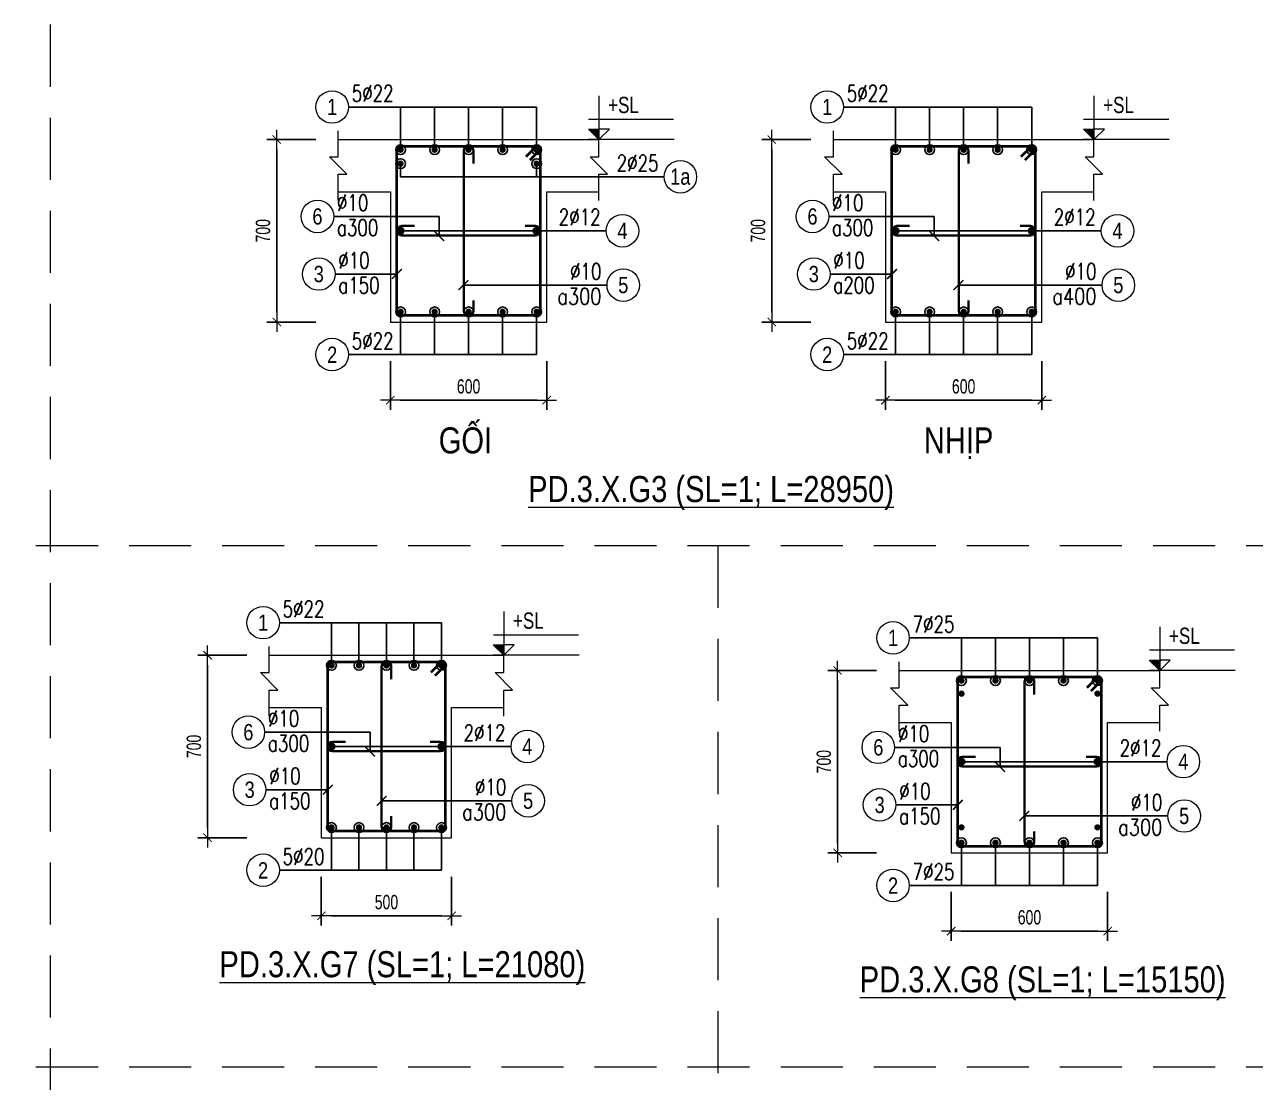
# Model space of a CAD drawing. Header units: millimetres. Extents: x 0 to 264070, y -218202 to 27271.
# Drawn here: x 235262 to 239985, y -191208 to -187149 of the extents above; entities that cross this region are included whole.
import ezdxf
from ezdxf.enums import TextEntityAlignment as Align

# ---------------------------------------------------------------- set-up
doc = ezdxf.new("R2010")
doc.units = ezdxf.units.MM
doc.header["$PDMODE"] = 3
doc.linetypes.add('HIDDEN2', pattern=[4.762499999999999, 3.175, -1.5875])
doc.layers.get('0').update_dxf_attribs({"lineweight": 20})
doc.layers.get('Defpoints').update_dxf_attribs({"color": 151, "lineweight": 9})
for name, color, linetype, lineweight in [('NDC_S_ANNO', 7, 'Continuous', 20), ('NDC_S_CONTINUOUS', 3, 'Continuous', 20), ('NDC_S_DIM', 1, 'Continuous', 15), ('NDC_S_HIDDEN', 8, 'HIDDEN2', 13), ('NDC_S_REBAR', 4, 'Continuous', 35), ('NDC_S_STIRRUP', 4, 'Continuous', 40), ('NDC_S_TEXT SYMBOL', 7, 'Continuous', 20), ('NDC_S_THIN LINE', 8, 'Continuous', 9), ('NDC_S_VN TEXT', 7, 'Continuous', 20)]:
    doc.layers.add(name, color=color, linetype=linetype, lineweight=lineweight)
doc.styles.add('ARIAL', font='arial.ttf', dxfattribs={"width": 0.8})
doc.styles.add('NDC_ANNO', font='', dxfattribs={"width": 0.8})
doc.styles.add('NDC_DIM', font='', dxfattribs={"width": 0.75})
doc.styles.add('NDC_EN TXT', font='romans.shx', dxfattribs={"width": 0.8})
doc.styles.get('NDC_ANNO').set_extended_font_data('Dotum')
doc.styles.get('NDC_DIM').set_extended_font_data('Dotum')
doc.dimstyles.new('NDC_dim_25', dxfattribs={"dimscale": 25, "dimtxt": 2.2, "dimasz": 1.5, "dimexe": 1.5, "dimexo": 2.5, "dimgap": 1, "dimtad": 1, "dimdec": 0, "dimzin": 0, "dimdsep": 46, "dimtxsty": 'NDC_DIM', "dimblk": 'DIMMARK', "dimcen": 0.09, "dimdle": 1.2, "dimclrd": 1, "dimclre": 1, "dimclrt": 3, "dimadec": 0, "dimazin": 0, "dimtfac": 1, "dimtdec": 0, "dimtix": 1, "dimtofl": 0, "dimtmove": 0, "dimatfit": 3, "dimfxl": 6, "dimfxlon": 1, "dimtolj": 1, "dimtzin": 0, "dimarcsym": 0})

# ---------------------------------------------------------------- blocks, each defined once
blk = doc.blocks.new('kata_block_THEP')
at = {"layer": 'NDC_S_REBAR', "color": 0}
for p, q in [((-0.5, 0), (0.5, 0)), ((-0.3535533905960619, 0.353553390592424), (0.3535533905960619, -0.353553390592424)), ((0.3535533905960619, 0.353553390592424), (-0.3535533905960619, -0.353553390592424)), ((0, 0.5), (0, -0.5))]:
    blk.add_line(p, q, dxfattribs=at)
at = {"layer": 'NDC_S_REBAR', "color": 0, "const_width": 0.08333333333333334}
blk.add_lwpolyline([(-0.5, -1.818989403545856e-12, 1), (0.5000000000145519, -1.818989403545856e-12, 1), (-0.5, -1.818989403545856e-12, 1)], format="xyb", dxfattribs=at)
blk = doc.blocks.new('DIMMARK')
at = {"layer": 'NDC_S_DIM', "color": 1}
blk.add_line((-1.5, 0), (1, 0), dxfattribs=at)
at = {"layer": 'NDC_S_DIM', "color": 2, "const_width": 0.1}
blk.add_lwpolyline([(-0.4242640687119285, -0.4242640687119285), (0.4242640687119285, 0.4242640687119285)], dxfattribs=at)
blk = doc.blocks.new('kata_block_TD')
at = {"color": 6, "linetype": 'ByBlock', "lineweight": -2, "style": 'ARIAL', "width": 0.8}
blk.add_attdef('SECTDET2', text='', height=5, dxfattribs=at).set_placement((0, 7.970649532882817), align=Align.CENTER)
at = {"color": 0, "linetype": 'ByBlock', "lineweight": -2, "style": 'ARIAL', "width": 0.8}
blk.add_attdef('SECTDET1', text='', height=5, dxfattribs=at).set_placement((0, 1.470649532882817), align=Align.CENTER)
at = {"color": 3, "lineweight": 25, "style": 'ARIAL', "width": 0.8}
blk.add_attdef('SSCALE', text='', height=2.5, dxfattribs=at).set_placement((0, -3.998868953555331), align=Align.CENTER)
blk = doc.blocks.new('*U241')
blk.add_circle((-2.5, 0), 2.5)
at = {"layer": 'NDC_S_VN TEXT', "color": 3, "style": 'NDC_EN TXT', "width": 0.75}
for tag, p in [('DK1', (0.5, 0.8455043070534884)), ('KC1', (0.5, -2.972544307831413))]:
    blk.add_attdef(tag, p, '', height=2.5, dxfattribs=at)
at = {"layer": 'NDC_S_VN TEXT', "color": 7, "style": 'ARIAL', "width": 0.8}
blk.add_attdef('SH2', text='', height=2.5, dxfattribs=at).set_placement((-2.5, 0), align=Align.MIDDLE)
blk = doc.blocks.new('*U321')
blk.add_circle((2.5, 0), 2.5)
at = {"layer": 'NDC_S_VN TEXT', "color": 3, "style": 'NDC_EN TXT'}
for tag, width, p in [('DK2', 0.75, (-0.85, 0.8455043070534884)), ('KC2', 0.8, (-0.85, -2.972544307831413))]:
    blk.add_attdef(tag, text='', height=2.5, dxfattribs=dict(at, width=width)).set_placement(p, align=Align.RIGHT)
at = {"layer": 'NDC_S_VN TEXT', "color": 7, "style": 'ARIAL', "width": 0.8}
blk.add_attdef('SH3', text='', height=2.5, dxfattribs=at).set_placement((2.5, 0), align=Align.MIDDLE)
blk = doc.blocks.new('*U239')
blk.add_circle((2.5, 0), 2.5)
at = {"layer": 'NDC_S_VN TEXT', "color": 3, "style": 'NDC_EN TXT', "width": 0.75}
blk.add_attdef('DK2', text='', height=2.5, dxfattribs=at).set_placement((-0.85, 0.8455043070534884), align=Align.RIGHT)
at = {"layer": 'NDC_S_VN TEXT', "color": 7, "style": 'ARIAL', "width": 0.8}
blk.add_attdef('SH3', text='', height=2.5, dxfattribs=at).set_placement((2.5, 0), align=Align.MIDDLE)
blk = doc.blocks.new('*D587')
at = {"layer": 'Defpoints', "color": 0, "transparency": 16777216}
for p in [(238635.1662669038, -187590.2311354108), (238129.1662669038, -188290.2311354108), (238635.1662669038, -188290.2311354108)]:
    blk.add_point(p, dxfattribs=at)
at = {"layer": 'NDC_S_DIM', "color": 1, "lineweight": -2, "transparency": 16777216}
for p, q in [((238279.1662669038, -187590.2311354108), (238091.6662669038, -187590.2311354108)), ((238129.1662669038, -187627.7311354108), (238129.1662669038, -188252.7311354108)), ((238279.1662669038, -188290.2311354108), (238091.6662669038, -188290.2311354108))]:
    blk.add_line(p, q, dxfattribs=at)
at = {"layer": 'NDC_S_DIM', "color": 1, "lineweight": -2, "transparency": 16777216, "xscale": 37.5, "yscale": 37.5, "zscale": 37.5}
for p, rotation in [((238129.1662669038, -187590.2311354108), 90), ((238129.1662669038, -188290.2311354108), 270)]:
    blk.add_blockref('DIMMARK', p, dxfattribs=dict(at, rotation=rotation))
at = {"layer": 'NDC_S_DIM', "color": 3, "transparency": 16777216, "insert": (238076.6662669039, -187940.2311354108), "char_height": 55.00000000000001, "attachment_point": 5, "rotation": 90, "style": 'NDC_DIM'}
blk.add_mtext('\\A1;700', dxfattribs=at)
blk = doc.blocks.new('*D588')
at = {"layer": 'Defpoints', "color": 0, "transparency": 16777216}
for p in [(238565.4931423595, -188290.2311354108), (239165.4931423595, -188290.2311354108), (239165.4931423595, -188590.2311354108)]:
    blk.add_point(p, dxfattribs=at)
at = {"layer": 'NDC_S_DIM', "color": 1, "lineweight": -2, "transparency": 16777216}
for p, q in [((238565.4931423595, -188440.2311354108), (238565.4931423595, -188627.7311354108)), ((239165.4931423595, -188440.2311354108), (239165.4931423595, -188627.7311354108)), ((238602.9931423595, -188590.2311354108), (239127.9931423595, -188590.2311354108))]:
    blk.add_line(p, q, dxfattribs=at)
at = {"layer": 'NDC_S_DIM', "color": 1, "lineweight": -2, "transparency": 16777216, "xscale": 37.5, "yscale": 37.5, "zscale": 37.5, "rotation": 180}
blk.add_blockref('DIMMARK', (238565.4931423595, -188590.2311354108), dxfattribs=at)
at = {"layer": 'NDC_S_DIM', "color": 1, "lineweight": -2, "transparency": 16777216, "xscale": 37.5, "yscale": 37.5, "zscale": 37.5}
blk.add_blockref('DIMMARK', (239165.4931423595, -188590.2311354108), dxfattribs=at)
at = {"layer": 'NDC_S_DIM', "color": 3, "transparency": 16777216, "insert": (238865.4931423595, -188537.7311354108), "char_height": 55.00000000000001, "attachment_point": 5, "style": 'NDC_DIM'}
blk.add_mtext('\\A1;600', dxfattribs=at)
blk = doc.blocks.new('kata_block_CT')
at = {"layer": 'NDC_S_ANNO'}
blk.add_hatch(color=3, dxfattribs=at).paths.add_polyline_path([(0, 1.596954857557648), (-1.612010908633238, 1.596954857557648), (0, 0)])
at = {"layer": 'NDC_S_ANNO', "ltscale": 50}
h = blk.add_hatch(dxfattribs=at)
h.set_pattern_fill('ANSI31', color=256, scale=1.406250541793835, style=0)
h.set_pattern_definition([(45.00000000000001, (0, 5.456968210637569e-12), (-3.157122508925224, 3.157122508925225), [])])
h.paths.add_polyline_path([(0, 1.596954857557648), (0, 0), (1.612010908924276, 1.596954857557648)])
for p, q in [((-1.592704896858777, 3.140833880479477), (11.46947077315417, 3.140833880479477)), ((11.56125648126181, 5.456968210637569e-12), (-1.63869572513795, 5.456968210637569e-12))]:
    blk.add_line(p, q, dxfattribs=at)
for points in [[(0, 6.69495074864426), (0, 0)], [(0, 0), (-1.612010908924276, 1.596954857557648), (0, 1.596954857557648)], [(0, 0), (1.612010908924276, 1.596954857557648), (0, 1.596954857557648)]]:
    blk.add_lwpolyline(points, dxfattribs=at)
at = {"layer": 'NDC_S_ANNO', "color": 8, "ltscale": 50}
blk.add_lwpolyline([(0, 0), (-1.612010908633238, 1.596954857557648), (0, 1.596954857557648)], dxfattribs=at)
at = {"layer": 'NDC_S_TEXT SYMBOL', "color": 3, "style": 'NDC_ANNO', "width": 0.8}
blk.add_attdef('CT', (1.409564409346785, 4.068271311703938), '', height=2.5, dxfattribs=at)
blk = doc.blocks.new('*D589')
at = {"layer": 'Defpoints', "color": 0, "transparency": 16777216}
for p in [(236735.6154721958, -187590.2311354108), (236229.6154721958, -188290.2311354108), (236735.6154721958, -188290.2311354108)]:
    blk.add_point(p, dxfattribs=at)
at = {"layer": 'NDC_S_DIM', "color": 1, "lineweight": -2, "transparency": 16777216}
for p, q in [((236379.6154721958, -187590.2311354108), (236192.1154721958, -187590.2311354108)), ((236229.6154721958, -187627.7311354108), (236229.6154721958, -188252.7311354108)), ((236379.6154721958, -188290.2311354108), (236192.1154721958, -188290.2311354108))]:
    blk.add_line(p, q, dxfattribs=at)
at = {"layer": 'NDC_S_DIM', "color": 1, "lineweight": -2, "transparency": 16777216, "xscale": 37.5, "yscale": 37.5, "zscale": 37.5}
for p, rotation in [((236229.6154721958, -187590.2311354108), 90), ((236229.6154721958, -188290.2311354108), 270)]:
    blk.add_blockref('DIMMARK', p, dxfattribs=dict(at, rotation=rotation))
at = {"layer": 'NDC_S_DIM', "color": 3, "transparency": 16777216, "insert": (236177.1154721958, -187940.2311354107), "char_height": 55.00000000000001, "attachment_point": 5, "rotation": 90, "style": 'NDC_DIM'}
blk.add_mtext('\\A1;700', dxfattribs=at)
blk = doc.blocks.new('*D590')
at = {"layer": 'Defpoints', "color": 0, "transparency": 16777216}
for p in [(236665.9423476514, -188290.2311354108), (237265.9423476514, -188290.2311354108), (237265.9423476514, -188590.2311354108)]:
    blk.add_point(p, dxfattribs=at)
at = {"layer": 'NDC_S_DIM', "color": 1, "lineweight": -2, "transparency": 16777216}
for p, q in [((236665.9423476514, -188440.2311354108), (236665.9423476514, -188627.7311354108)), ((237265.9423476514, -188440.2311354108), (237265.9423476514, -188627.7311354108)), ((236703.4423476514, -188590.2311354108), (237228.4423476514, -188590.2311354108))]:
    blk.add_line(p, q, dxfattribs=at)
at = {"layer": 'NDC_S_DIM', "color": 1, "lineweight": -2, "transparency": 16777216, "xscale": 37.5, "yscale": 37.5, "zscale": 37.5, "rotation": 180}
blk.add_blockref('DIMMARK', (236665.9423476514, -188590.2311354108), dxfattribs=at)
at = {"layer": 'NDC_S_DIM', "color": 1, "lineweight": -2, "transparency": 16777216, "xscale": 37.5, "yscale": 37.5, "zscale": 37.5}
blk.add_blockref('DIMMARK', (237265.9423476514, -188590.2311354108), dxfattribs=at)
at = {"layer": 'NDC_S_DIM', "color": 3, "transparency": 16777216, "insert": (236965.9423476514, -188537.7311354108), "char_height": 55.00000000000001, "attachment_point": 5, "style": 'NDC_DIM'}
blk.add_mtext('\\A1;600', dxfattribs=at)
blk = doc.blocks.new('*U240')
blk.add_circle((-2.5, 0), 2.5)
at = {"layer": 'NDC_S_VN TEXT', "color": 3, "style": 'NDC_EN TXT', "width": 0.75}
blk.add_attdef('DK1', (0.5, 0.8455043070534884), '', height=2.5, dxfattribs=at)
at = {"layer": 'NDC_S_VN TEXT', "color": 7, "style": 'ARIAL', "width": 0.8}
blk.add_attdef('SH2', text='', height=2.5, dxfattribs=at).set_placement((-2.5, 0), align=Align.MIDDLE)
blk = doc.blocks.new('*D593')
at = {"layer": 'Defpoints', "color": 0, "transparency": 16777216}
for p in [(236400.7878150647, -190269.0236744713), (236900.7878150647, -190269.0236744713), (236900.7878150647, -190569.0236744713)]:
    blk.add_point(p, dxfattribs=at)
at = {"layer": 'NDC_S_DIM', "color": 1, "lineweight": -2, "transparency": 16777216}
for p, q in [((236400.7878150647, -190419.0236744713), (236400.7878150647, -190606.5236744713)), ((236900.7878150647, -190419.0236744713), (236900.7878150647, -190606.5236744713)), ((236438.2878150647, -190569.0236744713), (236863.2878150647, -190569.0236744713))]:
    blk.add_line(p, q, dxfattribs=at)
at = {"layer": 'NDC_S_DIM', "color": 1, "lineweight": -2, "transparency": 16777216, "xscale": 37.5, "yscale": 37.5, "zscale": 37.5, "rotation": 180}
blk.add_blockref('DIMMARK', (236400.7878150647, -190569.0236744713), dxfattribs=at)
at = {"layer": 'NDC_S_DIM', "color": 1, "lineweight": -2, "transparency": 16777216, "xscale": 37.5, "yscale": 37.5, "zscale": 37.5}
blk.add_blockref('DIMMARK', (236900.7878150647, -190569.0236744713), dxfattribs=at)
at = {"layer": 'NDC_S_DIM', "color": 3, "transparency": 16777216, "insert": (236650.7878150647, -190516.5236744713), "char_height": 55.00000000000001, "attachment_point": 5, "style": 'NDC_DIM'}
blk.add_mtext('\\A1;500', dxfattribs=at)
blk = doc.blocks.new('*D594')
at = {"layer": 'Defpoints', "color": 0, "transparency": 16777216}
for p in [(236470.4609396091, -189569.0236744713), (235964.4609396091, -190269.0236744713), (236470.4609396091, -190269.0236744713)]:
    blk.add_point(p, dxfattribs=at)
at = {"layer": 'NDC_S_DIM', "color": 1, "lineweight": -2, "transparency": 16777216}
for p, q in [((236114.4609396091, -189569.0236744713), (235926.9609396091, -189569.0236744713)), ((235964.4609396091, -189606.5236744713), (235964.4609396091, -190231.5236744713)), ((236114.4609396091, -190269.0236744713), (235926.9609396091, -190269.0236744713))]:
    blk.add_line(p, q, dxfattribs=at)
at = {"layer": 'NDC_S_DIM', "color": 1, "lineweight": -2, "transparency": 16777216, "xscale": 37.5, "yscale": 37.5, "zscale": 37.5}
for p, rotation in [((235964.4609396091, -189569.0236744713), 90), ((235964.4609396091, -190269.0236744713), 270)]:
    blk.add_blockref('DIMMARK', p, dxfattribs=dict(at, rotation=rotation))
at = {"layer": 'NDC_S_DIM', "color": 3, "transparency": 16777216, "insert": (235911.9609396091, -189919.0236744713), "char_height": 55.00000000000001, "attachment_point": 5, "rotation": 90, "style": 'NDC_DIM'}
blk.add_mtext('\\A1;700', dxfattribs=at)
blk = doc.blocks.new('*D595')
at = {"layer": 'Defpoints', "color": 0, "transparency": 16777216}
for p in [(238818.0590157706, -190327.3544273602), (239418.0590157706, -190327.3544273602), (239418.0590157706, -190627.3544273602)]:
    blk.add_point(p, dxfattribs=at)
at = {"layer": 'NDC_S_DIM', "color": 1, "lineweight": -2, "transparency": 16777216}
for p, q in [((238818.0590157706, -190477.3544273602), (238818.0590157706, -190664.8544273602)), ((239418.0590157706, -190477.3544273602), (239418.0590157706, -190664.8544273602)), ((238855.5590157706, -190627.3544273602), (239380.5590157706, -190627.3544273602))]:
    blk.add_line(p, q, dxfattribs=at)
at = {"layer": 'NDC_S_DIM', "color": 1, "lineweight": -2, "transparency": 16777216, "xscale": 37.5, "yscale": 37.5, "zscale": 37.5, "rotation": 180}
blk.add_blockref('DIMMARK', (238818.0590157706, -190627.3544273602), dxfattribs=at)
at = {"layer": 'NDC_S_DIM', "color": 1, "lineweight": -2, "transparency": 16777216, "xscale": 37.5, "yscale": 37.5, "zscale": 37.5}
blk.add_blockref('DIMMARK', (239418.0590157706, -190627.3544273602), dxfattribs=at)
at = {"layer": 'NDC_S_DIM', "color": 3, "transparency": 16777216, "insert": (239118.0590157706, -190574.8544273602), "char_height": 55.00000000000001, "attachment_point": 5, "style": 'NDC_DIM'}
blk.add_mtext('\\A1;600', dxfattribs=at)
blk = doc.blocks.new('*D596')
at = {"layer": 'Defpoints', "color": 0, "transparency": 16777216}
for p in [(238887.7321403149, -189627.3544273602), (238381.7321403149, -190327.3544273602), (238887.7321403149, -190327.3544273602)]:
    blk.add_point(p, dxfattribs=at)
at = {"layer": 'NDC_S_DIM', "color": 1, "lineweight": -2, "transparency": 16777216}
for p, q in [((238531.7321403149, -189627.3544273602), (238344.2321403149, -189627.3544273602)), ((238381.7321403149, -189664.8544273602), (238381.7321403149, -190289.8544273602)), ((238531.7321403149, -190327.3544273602), (238344.2321403149, -190327.3544273602))]:
    blk.add_line(p, q, dxfattribs=at)
at = {"layer": 'NDC_S_DIM', "color": 1, "lineweight": -2, "transparency": 16777216, "xscale": 37.5, "yscale": 37.5, "zscale": 37.5}
for p, rotation in [((238381.7321403149, -189627.3544273602), 90), ((238381.7321403149, -190327.3544273602), 270)]:
    blk.add_blockref('DIMMARK', p, dxfattribs=dict(at, rotation=rotation))
at = {"layer": 'NDC_S_DIM', "color": 3, "transparency": 16777216, "insert": (238329.2321403149, -189977.3544273602), "char_height": 55.00000000000001, "attachment_point": 5, "rotation": 90, "style": 'NDC_DIM'}
blk.add_mtext('\\A1;700', dxfattribs=at)

msp = doc.modelspace()

# ---------------------------------------------------------------- linework, layer by layer
at = {"layer": 'NDC_S_CONTINUOUS'}
for points in [[(236465.9423476514, -187590.2311354108), (236665.9423476514, -187590.2311354108), (236665.9423476514, -187590.2311354108), (237265.9423476514, -187590.2311354108), (237265.9423476514, -187590.2311354108), (237465.9423476514, -187590.2311354108)], [(238365.4931423595, -187590.2311354108), (238565.4931423595, -187590.2311354108), (238565.4931423595, -187590.2311354108), (239165.4931423595, -187590.2311354108), (239165.4931423595, -187590.2311354108), (239365.4931423595, -187590.2311354108)], [(236465.9423476514, -187790.2311354108), (236665.9423476514, -187790.2311354108), (236665.9423476514, -188290.2311354108), (237265.9423476514, -188290.2311354108), (237265.9423476514, -187790.2311354108), (237465.9423476514, -187790.2311354108)], [(238365.4931423595, -187790.2311354108), (238565.4931423595, -187790.2311354108), (238565.4931423595, -188290.2311354108), (239165.4931423595, -188290.2311354108), (239165.4931423595, -187790.2311354108), (239365.4931423595, -187790.2311354108)], [(236200.7878150647, -189569.0236744713), (236400.7878150647, -189569.0236744713), (236400.7878150647, -189569.0236744713), (236900.7878150647, -189569.0236744713), (236900.7878150647, -189569.0236744713), (237100.7878150647, -189569.0236744713)], [(238618.0590157706, -189627.3544273602), (238818.0590157706, -189627.3544273602), (238818.0590157706, -189627.3544273602), (239418.0590157706, -189627.3544273602), (239418.0590157706, -189627.3544273602), (239618.0590157706, -189627.3544273602)], [(236200.7878150647, -189769.0236744713), (236400.7878150647, -189769.0236744713), (236400.7878150647, -190269.0236744713), (236900.7878150647, -190269.0236744713), (236900.7878150647, -189769.0236744713), (237100.7878150647, -189769.0236744713)], [(238618.0590157706, -189827.3544273602), (238818.0590157706, -189827.3544273602), (238818.0590157706, -190327.3544273602), (239418.0590157706, -190327.3544273602), (239418.0590157706, -189827.3544273602), (239618.0590157706, -189827.3544273602)]]:
    msp.add_lwpolyline(points, dxfattribs=at)
at = {"layer": 'NDC_S_DIM'}
for centre in [(236704.9423476514, -187682.7311354108), (237226.9423476514, -187682.7311354108)]:
    msp.add_circle(centre, 18.82654195789014, dxfattribs=at)
at = {"layer": 'NDC_S_HIDDEN', "ltscale": 75}
for p, q in [((235360.4292364552, -187149.0592886469), (235360.4292364552, -195149.0592886377)), ((243044.9620485608, -189149.0592886446), (225114.385486981, -189149.0592886446)), ((237921.9401738237, -189149.0592886446), (237921.9401738237, -199149.0592886332)), ((243044.9620485608, -191149.0592886423), (225114.385486981, -191149.0592886423))]:
    msp.add_line(p, q, dxfattribs=at)
at = {"layer": 'NDC_S_REBAR'}
for points in [[(236984.3123897456, -187682.5758253441), (236984.3123897456, -187633.6626555343, 0.9999999999999999), (236947.4483897455, -187633.6626555343), (236947.4483897455, -188246.7991354107, 0.9999999999999999), (236984.3123897456, -188246.7991354107), (236984.3123897456, -188207.5422444019, -0.414213562)], [(238883.8631844536, -187682.5758253441), (238883.8631844536, -187633.6626555343, 0.9999999999999999), (238846.9991844536, -187633.6626555343), (238846.9991844536, -188246.7991354107, 0.9999999999999999), (238883.8631844536, -188246.7991354107), (238883.8631844536, -188207.5422444019, -0.414213562)], [(236758.2875174613, -187921.7991354108), (236709.3743476515, -187921.7991354108, 0.9999999999999999), (236709.3743476515, -187958.6631354108), (237222.5103476514, -187958.6631354108, 0.9999999999999999), (237222.5103476514, -187921.7991354108), (237183.2534566426, -187921.7991354108, -0.414213562)], [(238657.8383121694, -187921.7991354108), (238608.9251423595, -187921.7991354108, 0.9999999999999999), (238608.9251423595, -187958.6631354108), (239122.0611423595, -187958.6631354108, 0.9999999999999999), (239122.0611423595, -187921.7991354108), (239082.8042513507, -187921.7991354108, -0.414213562)], [(236669.2198150648, -189661.3683644047), (236669.2198150648, -189612.4551945948, 0.9999999999999999), (236632.3558150647, -189612.4551945948), (236632.3558150647, -190225.5916744713, 0.9999999999999999), (236669.2198150648, -190225.5916744713), (236669.2198150648, -190186.3347834625, -0.414213562)], [(239136.4290578647, -189719.6991172935), (239136.4290578647, -189670.7859474837, 0.9999999999999999), (239099.5650578647, -189670.7859474837), (239099.5650578647, -190283.9224273601, 0.9999999999999999), (239136.4290578647, -190283.9224273601), (239136.4290578647, -190244.6655363513, -0.414213562)], [(236493.1329848746, -189900.5916744713), (236444.2198150648, -189900.5916744713, 0.9999999999999999), (236444.2198150648, -189937.4556744714), (236857.3558150647, -189937.4556744714, 0.9999999999999999), (236857.3558150647, -189900.5916744713), (236818.0989240559, -189900.5916744713, -0.414213562)], [(238910.4041855805, -189958.9224273602), (238861.4910157706, -189958.9224273602, 0.9999999999999999), (238861.4910157706, -189995.7864273603), (239374.6270157706, -189995.7864273603, 0.9999999999999999), (239374.6270157706, -189958.9224273602), (239335.3701247617, -189958.9224273602, -0.414213562)]]:
    msp.add_lwpolyline(points, format="xyb", dxfattribs=at)
at = {"layer": 'NDC_S_STIRRUP'}
for points in [[(237186.9423476514, -187655.2311354108), (237226.9423476514, -187615.2311354108, -0.414213562), (237240.9423476514, -187629.2311354108), (237240.9423476514, -188251.2311354108, -0.414213562), (237226.9423476514, -188265.2311354108), (236704.9423476514, -188265.2311354108, -0.414213562), (236690.9423476514, -188251.2311354108), (236690.9423476514, -187629.2311354108, -0.414213562), (236704.9423476514, -187615.2311354108), (237226.9423476514, -187615.2311354108, -0.414213562), (237240.9423476514, -187629.2311354108), (237200.9423476514, -187669.2311354108)], [(239086.4931423595, -187655.2311354108), (239126.4931423595, -187615.2311354108, -0.414213562), (239140.4931423595, -187629.2311354108), (239140.4931423595, -188251.2311354108, -0.414213562), (239126.4931423595, -188265.2311354108), (238604.4931423595, -188265.2311354108, -0.414213562), (238590.4931423595, -188251.2311354108), (238590.4931423595, -187629.2311354108, -0.414213562), (238604.4931423595, -187615.2311354108), (239126.4931423595, -187615.2311354108, -0.414213562), (239140.4931423595, -187629.2311354108), (239100.4931423595, -187669.2311354108)], [(236821.7878150647, -189634.0236744713), (236861.7878150647, -189594.0236744713, -0.414213562), (236875.7878150647, -189608.0236744713), (236875.7878150647, -190230.0236744713, -0.414213562), (236861.7878150647, -190244.0236744713), (236439.7878150647, -190244.0236744713, -0.414213562), (236425.7878150647, -190230.0236744713), (236425.7878150647, -189608.0236744713, -0.414213562), (236439.7878150647, -189594.0236744713), (236861.7878150647, -189594.0236744713, -0.414213562), (236875.7878150647, -189608.0236744713), (236835.7878150647, -189648.0236744713)], [(239339.0590157706, -189692.3544273602), (239379.0590157706, -189652.3544273602, -0.414213562), (239393.0590157706, -189666.3544273602), (239393.0590157706, -190288.3544273602, -0.414213562), (239379.0590157706, -190302.3544273602), (238857.0590157706, -190302.3544273602, -0.414213562), (238843.0590157706, -190288.3544273602), (238843.0590157706, -189666.3544273602, -0.414213562), (238857.0590157706, -189652.3544273602), (239379.0590157706, -189652.3544273602, -0.414213562), (239393.0590157706, -189666.3544273602), (239353.0590157706, -189706.3544273602)]]:
    msp.add_lwpolyline(points, format="xyb", dxfattribs=at)
at = {"layer": 'NDC_S_THIN LINE'}
for points in [[(236465.9423476514, -187823.5644687441), (236465.9423476514, -187723.5644687441), (236499.2756809848, -187723.5644687441), (236432.6090143181, -187656.8978020774), (236465.9423476515, -187656.8978020774), (236465.9423476515, -187556.8978020774)], [(237465.9423476514, -187823.5644687441), (237465.9423476514, -187723.5644687441), (237499.2756809848, -187723.5644687441), (237432.6090143181, -187656.8978020774), (237465.9423476515, -187656.8978020774), (237465.9423476515, -187556.8978020774)], [(238365.4931423595, -187823.5644687441), (238365.4931423595, -187723.5644687441), (238398.8264756929, -187723.5644687441), (238332.1598090262, -187656.8978020774), (238365.4931423595, -187656.8978020774), (238365.4931423595, -187556.8978020774)], [(239365.4931423595, -187823.5644687441), (239365.4931423595, -187723.5644687441), (239398.8264756929, -187723.5644687441), (239332.1598090262, -187656.8978020774), (239365.4931423595, -187656.8978020774), (239365.4931423595, -187556.8978020774)], [(236200.7878150647, -189802.3570078047), (236200.7878150647, -189702.3570078047), (236234.1211483981, -189702.3570078047), (236167.4544817314, -189635.690341138), (236200.7878150647, -189635.690341138), (236200.7878150647, -189535.690341138)], [(237100.7878150647, -189802.3570078047), (237100.7878150647, -189702.3570078047), (237134.1211483981, -189702.3570078047), (237067.4544817314, -189635.690341138), (237100.7878150647, -189635.690341138), (237100.7878150647, -189535.690341138)], [(238618.0590157706, -189860.6877606935), (238618.0590157706, -189760.6877606935), (238651.3923491039, -189760.6877606935), (238584.7256824373, -189694.0210940269), (238618.0590157706, -189694.0210940269), (238618.0590157706, -189594.0210940269)], [(239618.0590157706, -189860.6877606935), (239618.0590157706, -189760.6877606935), (239651.3923491039, -189760.6877606935), (239584.7256824373, -189694.0210940269), (239618.0590157706, -189694.0210940269), (239618.0590157706, -189594.0210940269)]]:
    msp.add_lwpolyline(points, dxfattribs=at)

# ---------------------------------------------------------------- block references
at = {"layer": 'NDC_S_REBAR', "color": 3, "xscale": 22, "yscale": 22, "zscale": 22}
for p in [(236704.9423476514, -187629.2311354108), (236704.9423476514, -187682.7311354108), (236704.9423476514, -187940.2311354108), (236704.9423476514, -188251.2311354108), (236439.7878150647, -189608.0236744713), (238857.0590157706, -189666.3544273602), (236439.7878150647, -189919.0236744713), (238857.0590157706, -189977.3544273602), (236439.7878150647, -190230.0236744713), (238857.0590157706, -190288.3544273602)]:
    msp.add_blockref('kata_block_THEP', p, dxfattribs=at)
at = {"layer": 'NDC_S_REBAR', "xscale": 22, "yscale": 22, "zscale": 22}
for p in [(236835.4423476514, -187629.2311354108), (236965.9423476514, -187629.2311354108), (237096.4423476514, -187629.2311354108), (237226.9423476514, -187629.2311354108), (238604.4931423595, -187629.2311354108), (238734.9931423595, -187629.2311354108), (238865.4931423595, -187629.2311354108), (238995.9931423595, -187629.2311354108), (239126.4931423595, -187629.2311354108), (237226.9423476514, -187682.7311354108), (237226.9423476514, -187940.2311354108), (238604.4931423595, -187940.2311354108), (239126.4931423595, -187940.2311354108), (236835.4423476514, -188251.2311354108), (236965.9423476514, -188251.2311354108), (237096.4423476514, -188251.2311354108), (237226.9423476514, -188251.2311354108), (238604.4931423595, -188251.2311354108), (238734.9931423595, -188251.2311354108), (238865.4931423595, -188251.2311354108), (238995.9931423595, -188251.2311354108), (239126.4931423595, -188251.2311354108), (236861.7878150647, -189608.0236744713), (238987.5590157706, -189666.3544273602), (239118.0590157706, -189666.3544273602), (239248.5590157706, -189666.3544273602), (239379.0590157706, -189666.3544273602), (238857.0590157706, -189716.3060466071), (239379.0590157706, -189716.3060466071), (236861.7878150647, -189919.0236744713), (239379.0590157706, -189977.3544273602), (236545.2878150647, -190230.0236744713), (236650.7878150647, -190230.0236744713), (236756.2878150647, -190230.0236744713), (236861.7878150647, -190230.0236744713), (238857.0590157706, -190229.46294929), (239379.0590157706, -190229.46294929), (238987.5590157706, -190288.3544273602), (239118.0590157706, -190288.3544273602), (239248.5590157706, -190288.3544273602), (239379.0590157706, -190288.3544273602)]:
    msp.add_blockref('kata_block_THEP', p, dxfattribs=at)
at = {"layer": 'NDC_S_REBAR', "xscale": -22, "yscale": 22, "zscale": 22, "rotation": 180}
for p in [(236545.2878150647, -189608.0236744713), (236650.7878150647, -189608.0236744713), (236756.2878150647, -189608.0236744713)]:
    msp.add_blockref('kata_block_THEP', p, dxfattribs=at)
at = {"layer": 'NDC_S_THIN LINE', "xscale": 25, "yscale": 25, "zscale": 25}
for name, p, values in [('*U240', (236504.9423476514, -187465.2311354108), {'SH2': '1', 'DK1': '5%%c22'}), ('*U240', (238404.4931423595, -187465.2311354108), {'SH2': '1', 'DK1': '5%%c22'}), ('*U239', (237715.9423476514, -187732.7311354108), {'SH3': '1a', 'DK2': '2%%c25'}), ('*U241', (236448.4423476514, -187885.2311354108), {'SH2': '6', 'DK1': '%%c10', 'KC1': 'a300'}), ('*U241', (238347.9931423595, -187885.2311354108), {'SH2': '6', 'DK1': '%%c10', 'KC1': 'a300'}), ('*U239', (237493.832591449, -187940.2311354108), {'SH3': '4', 'DK2': '2%%c12'}), ('*U239', (239393.3833861571, -187940.2311354108), {'SH3': '4', 'DK2': '2%%c12'}), ('*U241', (236453.4423476514, -188106.0518060203), {'SH2': '3', 'DK1': '%%c10', 'KC1': 'a150'}), ('*U241', (238352.9931423595, -188106.0518060203), {'SH2': '3', 'DK1': '%%c10', 'KC1': 'a200'}), ('*U321', (237496.9985465157, -188148.6982635901), {'SH3': '5', 'DK2': '%%c10', 'KC2': 'a300'}), ('*U321', (239396.5493412238, -188148.6982635901), {'SH3': '5', 'DK2': '%%c10', 'KC2': 'a400'}), ('*U240', (236504.9423476514, -188415.2311354108), {'SH2': '2', 'DK1': '5%%c22'}), ('*U240', (238404.4931423595, -188415.2311354108), {'SH2': '2', 'DK1': '5%%c22'}), ('*U240', (236239.7878150647, -189444.0236744713), {'SH2': '1', 'DK1': '5%%c22'}), ('*U240', (238657.0590157706, -189502.3544273602), {'SH2': '1', 'DK1': '7%%c25'}), ('*U241', (236183.2878150647, -189864.0236744713), {'SH2': '6', 'DK1': '%%c10', 'KC1': 'a300'}), ('*U239', (237128.6780588623, -189919.0236744713), {'SH3': '4', 'DK2': '2%%c12'}), ('*U241', (238600.5590157706, -189922.3544273602), {'SH2': '6', 'DK1': '%%c10', 'KC1': 'a300'}), ('*U239', (239645.9492595682, -189977.3544273602), {'SH3': '4', 'DK2': '2%%c12'}), ('*U241', (236188.2878150647, -190084.8443450809), {'SH2': '3', 'DK1': '%%c10', 'KC1': 'a150'}), ('*U321', (237131.844013929, -190127.4908026507), {'SH3': '5', 'DK2': '%%c10', 'KC2': 'a300'}), ('*U241', (238605.5590157706, -190143.1750979698), {'SH2': '3', 'DK1': '%%c10', 'KC1': 'a150'}), ('*U321', (239649.1152146348, -190185.8215555395), {'SH3': '5', 'DK2': '%%c10', 'KC2': 'a300'}), ('*U240', (236239.7878150647, -190394.0236744713), {'SH2': '2', 'DK1': '5%%c20'}), ('*U240', (238657.0590157706, -190452.3544273602), {'SH2': '2', 'DK1': '7%%c25'})]:
    msp.add_blockref(name, p, dxfattribs=at).add_auto_attribs(values)
at = {"layer": 'NDC_S_VN TEXT', "xscale": 25, "yscale": 25, "zscale": 25}
for p in [(237465.9423476514, -187590.2311354108), (239365.4931423595, -187590.2311354108), (237100.7878150647, -189569.0236744713), (239618.0590157706, -189627.3544273602)]:
    msp.add_blockref('kata_block_CT', p, dxfattribs=at).add_auto_attribs({'CT': '+SL'})
at = {"layer": 'NDC_S_VN TEXT'}
ref = msp.add_blockref('kata_block_TD', (236953.6775344844, -188823.8687909025), dxfattribs=dict(at, xscale=20, yscale=20, zscale=20))
ref.add_attrib('SECTDET1', 'GỐI', dxfattribs={"layer": '0', "color": 0, "linetype": 'ByBlock', "lineweight": -2, "height": 100, "style": 'ARIAL', "width": 0.8}).set_placement((236953.6775344844, -188794.4558002449), align=Align.CENTER)
ref = msp.add_blockref('kata_block_TD', (238846.0383702042, -188823.8687909025), dxfattribs=dict(at, xscale=20, yscale=20, zscale=20))
ref.add_attrib('SECTDET1', 'NHỊP', dxfattribs={"layer": '0', "color": 0, "linetype": 'ByBlock', "lineweight": -2, "height": 100, "style": 'ARIAL', "width": 0.8}).set_placement((238846.0383702042, -188794.4558002449), align=Align.CENTER)
ref = msp.add_blockref('kata_block_TD', (237896.2579585636, -189010.5683074936), dxfattribs=dict(at, xscale=20, yscale=20, zscale=20))
ref.add_attrib('SECTDET1', '%%uPD.3.X.G3 (SL=1; L=28950)', dxfattribs={"layer": '0', "color": 0, "linetype": 'ByBlock', "lineweight": -2, "height": 100, "style": 'ARIAL', "width": 0.8}).set_placement((237896.2579585636, -188981.1553168359), align=Align.CENTER)
ref = msp.add_blockref('kata_block_TD', (236711.6620198396, -190833.9293214083), dxfattribs=dict(at, xscale=20, yscale=20, zscale=20))
ref.add_attrib('SECTDET1', '%%uPD.3.X.G7 (SL=1; L=21080)', dxfattribs={"layer": '0', "color": 0, "linetype": 'ByBlock', "lineweight": -2, "height": 100, "style": 'ARIAL', "width": 0.8}).set_placement((236711.6620198396, -190804.5163307507), align=Align.CENTER)
ref = msp.add_blockref('kata_block_TD', (239168.6517720154, -190892.2600742972), dxfattribs=dict(at, xscale=20, yscale=20, zscale=20))
ref.add_attrib('SECTDET1', '%%uPD.3.X.G8 (SL=1; L=15150)', dxfattribs={"layer": '0', "color": 0, "linetype": 'ByBlock', "lineweight": -2, "height": 100, "style": 'ARIAL', "width": 0.8}).set_placement((239168.6517720154, -190862.8470836395), align=Align.CENTER)

# ---------------------------------------------------------------- dimensions: what is measured, and where the dimension line sits
at = {"layer": 'NDC_S_DIM'}
for base, p1, p2, picture, middle in [((236229.6154721958, -188290.2311354108), (236735.6154721958, -187590.2311354108), (236735.6154721958, -188290.2311354108), '*D589', (236177.1154721958, -187940.2311354107)), ((238129.1662669038, -188290.2311354108), (238635.1662669038, -187590.2311354108), (238635.1662669038, -188290.2311354108), '*D587', (238076.6662669039, -187940.2311354108)), ((235964.4609396091, -190269.0236744713), (236470.4609396091, -189569.0236744713), (236470.4609396091, -190269.0236744713), '*D594', (235911.9609396091, -189919.0236744713)), ((238381.7321403149, -190327.3544273602), (238887.7321403149, -189627.3544273602), (238887.7321403149, -190327.3544273602), '*D596', (238329.2321403149, -189977.3544273602))]:
    dim = msp.add_linear_dim(base=base, p1=p1, p2=p2, angle=270, dimstyle='NDC_dim_25', dxfattribs=at)
    dim.commit()
    dim.dimension.update_dxf_attribs({"geometry": picture, "text_midpoint": middle})
for base, p1, p2, picture, middle in [((237265.9423476514, -188590.2311354108), (236665.9423476514, -188290.2311354108), (237265.9423476514, -188290.2311354108), '*D590', (236965.9423476514, -188537.7311354108)), ((239165.4931423595, -188590.2311354108), (238565.4931423595, -188290.2311354108), (239165.4931423595, -188290.2311354108), '*D588', (238865.4931423595, -188537.7311354108)), ((236900.7878150647, -190569.0236744713), (236400.7878150647, -190269.0236744713), (236900.7878150647, -190269.0236744713), '*D593', (236650.7878150647, -190516.5236744713)), ((239418.0590157706, -190627.3544273602), (238818.0590157706, -190327.3544273602), (239418.0590157706, -190327.3544273602), '*D595', (239118.0590157706, -190574.8544273602))]:
    dim = msp.add_linear_dim(base=base, p1=p1, p2=p2, dimstyle='NDC_dim_25', dxfattribs=at)
    dim.commit()
    dim.dimension.update_dxf_attribs({"geometry": picture, "text_midpoint": middle})

# ---------------------------------------------------------------- leaders
at = {"layer": 'NDC_S_THIN LINE'}
for points, override in [([(237226.9423476514, -187629.2311354108), (237226.9423476514, -187465.2311354108), (236504.9423476514, -187465.2311354108)], {"dimldrblk": 'DotBlank'}), ([(237096.4423476514, -187629.2311354108), (237096.4423476514, -187465.2311354108), (236504.9423476514, -187465.2311354108)], {"dimldrblk": 'DotBlank'}), ([(236965.9423476514, -187629.2311354108), (236965.9423476514, -187465.2311354108), (236504.9423476514, -187465.2311354108)], {"dimldrblk": 'DotBlank'}), ([(236835.4423476514, -187629.2311354108), (236835.4423476514, -187465.2311354108), (236504.9423476514, -187465.2311354108)], {"dimldrblk": 'DotBlank'}), ([(236704.9423476514, -187629.2311354108), (236704.9423476514, -187465.2311354108), (236504.9423476514, -187465.2311354108)], {"dimldrblk": 'DotBlank'}), ([(239126.4931423595, -187629.2311354108), (239126.4931423595, -187465.2311354108), (238404.4931423595, -187465.2311354108)], {"dimldrblk": 'DotBlank'}), ([(238995.9931423595, -187629.2311354108), (238995.9931423595, -187465.2311354108), (238404.4931423595, -187465.2311354108)], {"dimldrblk": 'DotBlank'}), ([(238865.4931423595, -187629.2311354108), (238865.4931423595, -187465.2311354108), (238404.4931423595, -187465.2311354108)], {"dimldrblk": 'DotBlank'}), ([(238734.9931423595, -187629.2311354108), (238734.9931423595, -187465.2311354108), (238404.4931423595, -187465.2311354108)], {"dimldrblk": 'DotBlank'}), ([(238604.4931423595, -187629.2311354108), (238604.4931423595, -187465.2311354108), (238404.4931423595, -187465.2311354108)], {"dimldrblk": 'DotBlank'}), ([(236704.9423476514, -187682.7311354108), (236704.9423476514, -187732.7311354108), (237715.9423476514, -187732.7311354108)], {"dimldrblk": 'DotBlank'}), ([(237226.9423476514, -187682.7311354108), (237226.9423476514, -187732.7311354108), (237715.9423476514, -187732.7311354108)], {"dimldrblk": 'DotBlank'}), ([(236853.2756809848, -187960.2311354108), (236853.2756809848, -187885.2311354108), (236448.4423476514, -187885.2311354108)], {"dimldrblk": 'ArchTick'}), ([(238752.8264756929, -187960.2311354108), (238752.8264756929, -187885.2311354108), (238347.9931423595, -187885.2311354108)], {"dimldrblk": 'ArchTick'}), ([(236704.9423476514, -187940.2311354108), (237232.9423476514, -187940.2311354108)], {"dimasz": 1, "dimldrblk": 'DotBlank'}), ([(237226.9423476514, -187940.2311354108), (236704.9423476514, -187940.2311354108)], {"dimasz": 1, "dimldrblk": 'DotBlank'}), ([(237226.9423476514, -187940.2311354108), (237493.832591449, -187940.2311354108)], {"dimldrblk": 'DotSmall'}), ([(238604.4931423595, -187940.2311354108), (239132.4931423595, -187940.2311354108)], {"dimasz": 1, "dimldrblk": 'DotBlank'}), ([(239126.4931423595, -187940.2311354108), (238604.4931423595, -187940.2311354108)], {"dimasz": 1, "dimldrblk": 'DotBlank'}), ([(239126.4931423595, -187940.2311354108), (239393.3833861571, -187940.2311354108)], {"dimldrblk": 'DotSmall'}), ([(236690.9423476514, -188106.0518060203), (236453.4423476514, -188106.0518060203)], {"dimldrblk": 'ArchTick'}), ([(238590.4931423595, -188106.0518060203), (238352.9931423595, -188106.0518060203)], {"dimldrblk": 'ArchTick'}), ([(236945.9423476515, -188148.6982635901), (237496.9985465157, -188148.6982635901)], {"dimldrblk": 'ArchTick'}), ([(238845.4931423596, -188148.6982635901), (239396.5493412238, -188148.6982635901)], {"dimldrblk": 'ArchTick'}), ([(237226.9423476514, -188251.2311354108), (237226.9423476514, -188415.2311354108), (236504.9423476514, -188415.2311354108)], {"dimldrblk": 'DotBlank'}), ([(237096.4423476514, -188251.2311354108), (237096.4423476514, -188415.2311354108), (236504.9423476514, -188415.2311354108)], {"dimldrblk": 'DotBlank'}), ([(236965.9423476514, -188251.2311354108), (236965.9423476514, -188415.2311354108), (236504.9423476514, -188415.2311354108)], {"dimldrblk": 'DotBlank'}), ([(236835.4423476514, -188251.2311354108), (236835.4423476514, -188415.2311354108), (236504.9423476514, -188415.2311354108)], {"dimldrblk": 'DotBlank'}), ([(236704.9423476514, -188251.2311354108), (236704.9423476514, -188415.2311354108), (236504.9423476514, -188415.2311354108)], {"dimldrblk": 'DotBlank'}), ([(239126.4931423595, -188251.2311354108), (239126.4931423595, -188415.2311354108), (238404.4931423595, -188415.2311354108)], {"dimldrblk": 'DotBlank'}), ([(238995.9931423595, -188251.2311354108), (238995.9931423595, -188415.2311354108), (238404.4931423595, -188415.2311354108)], {"dimldrblk": 'DotBlank'}), ([(238865.4931423595, -188251.2311354108), (238865.4931423595, -188415.2311354108), (238404.4931423595, -188415.2311354108)], {"dimldrblk": 'DotBlank'}), ([(238734.9931423595, -188251.2311354108), (238734.9931423595, -188415.2311354108), (238404.4931423595, -188415.2311354108)], {"dimldrblk": 'DotBlank'}), ([(238604.4931423595, -188251.2311354108), (238604.4931423595, -188415.2311354108), (238404.4931423595, -188415.2311354108)], {"dimldrblk": 'DotBlank'}), ([(236439.7878150647, -189608.0236744713), (236439.7878150647, -189444.0236744713), (236239.7878150647, -189444.0236744713)], {"dimldrblk": 'DotBlank'}), ([(236545.2878150647, -189608.0236744713), (236545.2878150647, -189444.0236744713), (236239.7878150647, -189444.0236744713)], {"dimldrblk": 'DotBlank'}), ([(236650.7878150649, -189608.0236744713), (236650.7878150649, -189444.0236744713), (236239.7878150647, -189444.0236744713)], {"dimldrblk": 'DotBlank'}), ([(236756.2878150649, -189608.0236744713), (236756.2878150649, -189444.0236744713), (236239.7878150647, -189444.0236744713)], {"dimldrblk": 'DotBlank'}), ([(236861.7878150647, -189608.0236744713), (236861.7878150647, -189444.0236744713), (236239.7878150647, -189444.0236744713)], {"dimldrblk": 'DotBlank'}), ([(238857.0590157706, -189666.3544273602), (238857.0590157706, -189502.3544273602), (238657.0590157706, -189502.3544273602)], {"dimldrblk": 'DotBlank'}), ([(238987.5590157706, -189666.3544273602), (238987.5590157706, -189502.3544273602), (238657.0590157706, -189502.3544273602)], {"dimldrblk": 'DotBlank'}), ([(239118.0590157706, -189666.3544273602), (239118.0590157706, -189502.3544273602), (238657.0590157706, -189502.3544273602)], {"dimldrblk": 'DotBlank'}), ([(239248.5590157706, -189666.3544273602), (239248.5590157706, -189502.3544273602), (238657.0590157706, -189502.3544273602)], {"dimldrblk": 'DotBlank'}), ([(239379.0590157706, -189666.3544273602), (239379.0590157706, -189502.3544273602), (238657.0590157706, -189502.3544273602)], {"dimldrblk": 'DotBlank'}), ([(236588.1211483981, -189939.0236744713), (236588.1211483981, -189864.0236744713), (236183.2878150647, -189864.0236744713)], {"dimldrblk": 'ArchTick'}), ([(236439.7878150647, -189919.0236744713), (236867.7878150647, -189919.0236744713)], {"dimasz": 1, "dimldrblk": 'DotBlank'}), ([(236861.7878150647, -189919.0236744713), (236439.7878150647, -189919.0236744713)], {"dimasz": 1, "dimldrblk": 'DotBlank'}), ([(236861.7878150647, -189919.0236744713), (237128.6780588623, -189919.0236744713)], {"dimldrblk": 'DotSmall'}), ([(239005.3923491039, -189997.3544273602), (239005.3923491039, -189922.3544273602), (238600.5590157706, -189922.3544273602)], {"dimldrblk": 'ArchTick'}), ([(238857.0590157706, -189977.3544273602), (239385.0590157706, -189977.3544273602)], {"dimasz": 1, "dimldrblk": 'DotBlank'}), ([(239379.0590157706, -189977.3544273602), (238857.0590157706, -189977.3544273602)], {"dimasz": 1, "dimldrblk": 'DotBlank'}), ([(239379.0590157706, -189977.3544273602), (239645.9492595682, -189977.3544273602)], {"dimldrblk": 'DotSmall'}), ([(236425.7878150647, -190084.8443450809), (236188.2878150647, -190084.8443450809)], {"dimldrblk": 'ArchTick'}), ([(236632.3558150647, -190127.4908026507), (237131.844013929, -190127.4908026507)], {"dimldrblk": 'ArchTick'}), ([(238843.0590157706, -190143.1750979698), (238605.5590157706, -190143.1750979698)], {"dimldrblk": 'ArchTick'}), ([(239098.0590157707, -190185.8215555395), (239649.1152146348, -190185.8215555395)], {"dimldrblk": 'ArchTick'}), ([(236439.7878150647, -190230.0236744713), (236439.7878150647, -190394.0236744713), (236239.7878150647, -190394.0236744713)], {"dimldrblk": 'DotBlank'}), ([(236545.2878150647, -190230.0236744713), (236545.2878150647, -190394.0236744713), (236239.7878150647, -190394.0236744713)], {"dimldrblk": 'DotBlank'}), ([(236650.7878150647, -190230.0236744713), (236650.7878150647, -190394.0236744713), (236239.7878150647, -190394.0236744713)], {"dimldrblk": 'DotBlank'}), ([(236756.2878150647, -190230.0236744713), (236756.2878150647, -190394.0236744713), (236239.7878150647, -190394.0236744713)], {"dimldrblk": 'DotBlank'}), ([(236861.7878150647, -190230.0236744713), (236861.7878150647, -190394.0236744713), (236239.7878150647, -190394.0236744713)], {"dimldrblk": 'DotBlank'}), ([(238857.0590157706, -190288.3544273602), (238857.0590157706, -190452.3544273602), (238657.0590157706, -190452.3544273602)], {"dimldrblk": 'DotBlank'}), ([(238987.5590157706, -190288.3544273602), (238987.5590157706, -190452.3544273602), (238657.0590157706, -190452.3544273602)], {"dimldrblk": 'DotBlank'}), ([(239118.0590157706, -190288.3544273602), (239118.0590157706, -190452.3544273602), (238657.0590157706, -190452.3544273602)], {"dimldrblk": 'DotBlank'}), ([(239248.5590157706, -190288.3544273602), (239248.5590157706, -190452.3544273602), (238657.0590157706, -190452.3544273602)], {"dimldrblk": 'DotBlank'}), ([(239379.0590157706, -190288.3544273602), (239379.0590157706, -190452.3544273602), (238657.0590157706, -190452.3544273602)], {"dimldrblk": 'DotBlank'})]:
    msp.add_leader(points, dimstyle='NDC_dim_25', override=override, dxfattribs=at)

doc.saveas('drawing.dxf')
